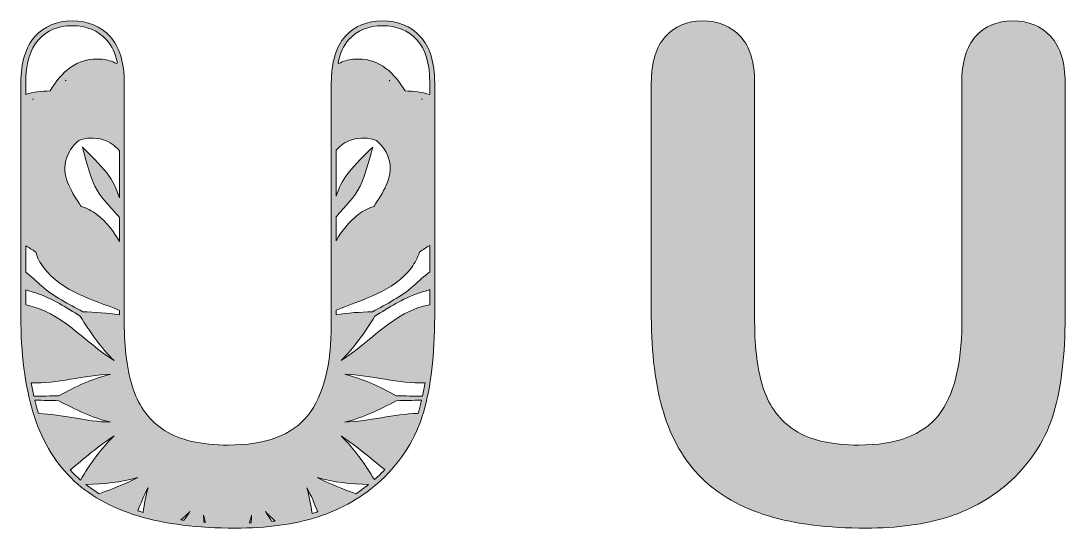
# Model space of a CAD drawing. Extents: x 43 to 2536, y -3058 to -41.
# Drawn here: x 1639 to 2501, y -459 to -41 of the extents above; entities that cross this region are included whole.
import ezdxf

# ---------------------------------------------------------------- set-up
doc = ezdxf.new("R2010")
doc.units = 0
doc.header["$MEASUREMENT"] = 0
doc.layers.add('Layer 1', color=7, linetype='Continuous', lineweight=0)

msp = doc.modelspace()

# ---------------------------------------------------------------- hatches: boundary and pattern name
at = {"layer": 'Layer 1', "true_color": 0x04878f, "transparency": 33554687}
h = msp.add_hatch(color=136, dxfattribs=at)
h.dxf.hatch_style = 2
edge = h.paths.add_edge_path()
edge.add_spline(control_points=[(1969.9, -105.21), (1970.14, -105.27), (1970.38, -105.33), (1970.62, -105.38), (1970.41, -105.37), (1970.18, -105.36), (1969.97, -105.34), (1969.95, -105.3), (1969.91, -105.27), (1969.9, -105.21)], knot_values=[0, 0, 0, 0, 1, 1, 1, 2, 2, 2, 3, 3, 3, 3], degree=3, periodic=0)
edge = h.paths.add_edge_path()
edge.add_spline(control_points=[(1943.08, -89.49), (1943.24, -89.66), (1943.41, -89.83), (1943.58, -90.02), (1943.58, -90.02), (1943.43, -90.02), (1943.43, -90.02), (1943.31, -89.85), (1943.2, -89.66), (1943.08, -89.49)], knot_values=[0, 0, 0, 0, 1, 1, 1, 2, 2, 2, 3, 3, 3, 3], degree=3, periodic=0)
edge = h.paths.add_edge_path()
edge.add_spline(control_points=[(1899.41, -202.46), (1900.4, -201.21), (1901.42, -199.98), (1902.5, -198.77), (1909.8, -190.58), (1916.96, -183.78), (1920.91, -173.23), (1924.39, -163.95), (1927.08, -154.4), (1929.53, -144.76), (1922.4, -151.69), (1915.48, -158.8), (1909.18, -166.45), (1904.3, -172.37), (1901.67, -178.71), (1899.41, -185.44), (1899.41, -185.44), (1899.41, -147.39), (1899.41, -147.39), (1902.95, -143.42), (1907.15, -140.24), (1912.31, -138.73), (1919.51, -136.62), (1926.48, -136.98), (1932.55, -139.5), (1937.78, -143.5), (1941.57, -149.36), (1943.36, -156.65), (1946.58, -169.87), (1937.47, -183.12), (1930.67, -193.56), (1930.59, -193.68), (1930.54, -193.8), (1930.49, -193.92), (1925.91, -195.25), (1921.5, -197.42), (1917.56, -200.48), (1909.68, -206.6), (1903.98, -214.03), (1899.41, -222.14), (1899.41, -222.14), (1899.41, -202.46), (1899.41, -202.46)], knot_values=[0, 0, 0, 0, 1, 1, 1, 2, 2, 2, 3, 3, 3, 4, 4, 4, 5, 5, 5, 6, 6, 6, 7, 7, 7, 8, 8, 8, 9, 9, 9, 10, 10, 10, 11, 11, 11, 12, 12, 12, 13, 13, 13, 14, 14, 14, 14], degree=3, periodic=0)
edge = h.paths.add_edge_path()
edge.add_spline(control_points=[(1883.79, -417.64), (1897.24, -421.48), (1911.77, -422.95), (1926.14, -423.39), (1922.74, -426.1), (1919.21, -428.64), (1915.56, -431), (1904.79, -426.93), (1893.85, -423.1), (1883.79, -417.64)], knot_values=[0, 0, 0, 0, 1, 1, 1, 2, 2, 2, 3, 3, 3, 3], degree=3, periodic=0)
edge = h.paths.add_edge_path()
edge.add_spline(control_points=[(1875.31, -426.12), (1878.74, -432.45), (1881.53, -439.14), (1884.15, -445.91), (1883.89, -445.99), (1883.65, -446.08), (1883.39, -446.16), (1882.11, -446.57), (1880.82, -446.97), (1879.5, -447.35), (1878.6, -440.1), (1877.26, -432.97), (1875.31, -426.12)], knot_values=[0, 0, 0, 0, 1, 1, 1, 2, 2, 2, 3, 3, 3, 4, 4, 4, 4], degree=3, periodic=0)
edge = h.paths.add_edge_path()
edge.add_spline(control_points=[(1840.98, -445.72), (1843.57, -448.4), (1846.3, -450.97), (1849.16, -453.45), (1848.23, -453.56), (1847.31, -453.67), (1846.37, -453.77), (1844.48, -451.15), (1842.66, -448.47), (1840.98, -445.72)], knot_values=[0, 0, 0, 0, 1, 1, 1, 2, 2, 2, 3, 3, 3, 3], degree=3, periodic=0)
edge = h.paths.add_edge_path()
edge.add_spline(control_points=[(1829.58, -448.78), (1829.53, -450.88), (1829.41, -452.98), (1829.24, -455.08), (1828.76, -455.1), (1828.28, -455.12), (1827.8, -455.14), (1828.45, -453.03), (1829.05, -450.91), (1829.58, -448.78)], knot_values=[0, 0, 0, 0, 1, 1, 1, 2, 2, 2, 3, 3, 3, 3], degree=3, periodic=0)
edge = h.paths.add_edge_path()
edge.add_spline(control_points=[(1790.02, -448.78), (1790.5, -450.72), (1791.04, -452.66), (1791.62, -454.59), (1791.18, -454.56), (1790.74, -454.53), (1790.3, -454.5), (1790.16, -452.59), (1790.06, -450.69), (1790.02, -448.78)], knot_values=[0, 0, 0, 0, 1, 1, 1, 2, 2, 2, 3, 3, 3, 3], degree=3, periodic=0)
edge = h.paths.add_edge_path()
edge.add_spline(control_points=[(1778.61, -445.72), (1777.11, -448.18), (1775.51, -450.57), (1773.83, -452.93), (1773.01, -452.83), (1772.2, -452.71), (1771.39, -452.61), (1773.9, -450.39), (1776.32, -448.1), (1778.61, -445.72)], knot_values=[0, 0, 0, 0, 1, 1, 1, 2, 2, 2, 3, 3, 3, 3], degree=3, periodic=0)
edge = h.paths.add_edge_path()
edge.add_spline(control_points=[(1744.29, -426.12), (1742.42, -432.66), (1741.12, -439.45), (1740.22, -446.35), (1739.18, -446.06), (1738.14, -445.77), (1737.12, -445.47), (1736.67, -445.33), (1736.23, -445.19), (1735.78, -445.05), (1738.3, -438.57), (1741, -432.18), (1744.29, -426.12)], knot_values=[0, 0, 0, 0, 1, 1, 1, 2, 2, 2, 3, 3, 3, 4, 4, 4, 4], degree=3, periodic=0)
edge = h.paths.add_edge_path()
edge.add_spline(control_points=[(1735.8, -417.64), (1725.74, -423.1), (1714.78, -426.94), (1704.01, -431.01), (1700.14, -428.65), (1696.48, -426.11), (1693.02, -423.4), (1707.53, -422.98), (1722.22, -421.52), (1735.8, -417.64)], knot_values=[0, 0, 0, 0, 1, 1, 1, 2, 2, 2, 3, 3, 3, 3], degree=3, periodic=0)
edge = h.paths.add_edge_path()
edge.add_spline(control_points=[(1713.15, -332.35), (1698.54, -335.98), (1684.2, -342.62), (1670.68, -350.07), (1663.75, -350.17), (1656.85, -350.49), (1649.97, -350.4), (1649.14, -346.85), (1648.4, -343.19), (1647.73, -339.44), (1669.36, -340.31), (1691.19, -332.89), (1713.15, -332.35)], knot_values=[0, 0, 0, 0, 1, 1, 1, 2, 2, 2, 3, 3, 3, 4, 4, 4, 4], degree=3, periodic=0)
edge = h.paths.add_edge_path()
edge.add_spline(control_points=[(1649.69, -105.21), (1649.68, -105.27), (1649.64, -105.3), (1649.63, -105.34), (1649.42, -105.36), (1649.19, -105.37), (1648.98, -105.38), (1649.22, -105.33), (1649.45, -105.27), (1649.69, -105.21)], knot_values=[0, 0, 0, 0, 1, 1, 1, 2, 2, 2, 3, 3, 3, 3], degree=3, periodic=0)
edge = h.paths.add_edge_path()
edge.add_spline(control_points=[(1676.01, -90.02), (1676.18, -89.83), (1676.36, -89.66), (1676.51, -89.49), (1676.4, -89.66), (1676.29, -89.85), (1676.17, -90.02), (1676.17, -90.02), (1676.01, -90.02), (1676.01, -90.02)], knot_values=[0, 0, 0, 0, 1, 1, 1, 2, 2, 2, 3, 3, 3, 3], degree=3, periodic=0)
edge = h.paths.add_edge_path()
edge.add_spline(control_points=[(1720.59, -186.66), (1718.23, -179.47), (1715.58, -172.73), (1710.42, -166.45), (1704.12, -158.8), (1697.2, -151.69), (1690.06, -144.76), (1692.52, -154.4), (1695.21, -163.95), (1698.68, -173.23), (1702.63, -183.78), (1709.79, -190.58), (1717.1, -198.77), (1718.32, -200.14), (1719.48, -201.55), (1720.59, -202.99), (1720.59, -202.99), (1720.59, -222.88), (1720.59, -222.88), (1715.96, -214.48), (1710.15, -206.79), (1702.04, -200.48), (1698.1, -197.42), (1693.68, -195.25), (1689.11, -193.92), (1689.06, -193.8), (1689, -193.68), (1688.92, -193.56), (1682.12, -183.12), (1673.01, -169.87), (1676.24, -156.65), (1678.03, -149.36), (1681.82, -143.5), (1687.04, -139.5), (1693.11, -136.98), (1700.09, -136.62), (1707.29, -138.73), (1712.64, -140.29), (1716.97, -143.66), (1720.59, -147.85), (1720.59, -147.85), (1720.59, -186.66), (1720.59, -186.66)], knot_values=[0, 0, 0, 0, 1, 1, 1, 2, 2, 2, 3, 3, 3, 4, 4, 4, 5, 5, 5, 6, 6, 6, 7, 7, 7, 8, 8, 8, 9, 9, 9, 10, 10, 10, 11, 11, 11, 12, 12, 12, 13, 13, 13, 14, 14, 14, 14], degree=3, periodic=0)
edge = h.paths.add_edge_path()
edge.add_spline(control_points=[(1643.34, -91.87), (1643.34, -76.05), (1646.9, -64.07), (1653.91, -56.28), (1660.96, -48.44), (1670.01, -44.63), (1681.56, -44.63), (1693.49, -44.63), (1703.07, -48.55), (1710.03, -56.28), (1714.31, -61.04), (1717.3, -67.38), (1718.98, -75.19), (1718.67, -75.41), (1718.35, -75.61), (1718.04, -75.83), (1714.54, -73.99), (1710.64, -72.74), (1706.34, -72.32), (1685.77, -70.3), (1672.68, -82.81), (1663.38, -98.52), (1656.42, -98.59), (1649.6, -99.38), (1643.34, -101.37), (1643.34, -101.37), (1643.34, -91.87), (1643.34, -91.87)], knot_values=[0, 0, 0, 0, 1, 1, 1, 2, 2, 2, 3, 3, 3, 4, 4, 4, 5, 5, 5, 6, 6, 6, 7, 7, 7, 8, 8, 8, 9, 9, 9, 9], degree=3, periodic=0)
edge = h.paths.add_edge_path()
edge.add_spline(control_points=[(1643.34, -226.21), (1646.1, -227.89), (1648.75, -229.64), (1651.23, -231.26), (1651.35, -231.34), (1651.47, -231.39), (1651.59, -231.44), (1652.92, -236.02), (1655.09, -240.43), (1658.15, -244.37), (1673.82, -264.55), (1698.03, -270.46), (1720.59, -279.58), (1720.59, -279.58), (1720.59, -283.28), (1720.59, -283.28), (1710.67, -281.68), (1700.45, -281), (1690.34, -280.79), (1678.62, -274.23), (1666.54, -268.46), (1656.44, -259.43), (1651.94, -255.42), (1647.86, -251.45), (1643.34, -248.03), (1643.34, -248.03), (1643.34, -226.21), (1643.34, -226.21)], knot_values=[0, 0, 0, 0, 1, 1, 1, 2, 2, 2, 3, 3, 3, 4, 4, 4, 5, 5, 5, 6, 6, 6, 7, 7, 7, 8, 8, 8, 9, 9, 9, 9], degree=3, periodic=0)
edge = h.paths.add_edge_path()
edge.add_spline(control_points=[(1643.34, -262.6), (1646.42, -263.63), (1649.59, -264.59), (1652.84, -265.66), (1665.71, -269.92), (1676.74, -277.47), (1688.29, -284.35), (1696.28, -297.57), (1705.36, -310.49), (1716.21, -320.95), (1691.49, -305.85), (1672.96, -280.5), (1643.34, -275.11), (1643.34, -275.11), (1643.34, -262.6), (1643.34, -262.6)], knot_values=[0, 0, 0, 0, 1, 1, 1, 2, 2, 2, 3, 3, 3, 4, 4, 4, 5, 5, 5, 5], degree=3, periodic=0)
edge = h.paths.add_edge_path()
edge.add_spline(control_points=[(1653.1, -362.27), (1652.28, -359.54), (1651.51, -356.73), (1650.79, -353.85), (1657.4, -353.79), (1664.03, -354.09), (1670.68, -354.18), (1684.2, -361.64), (1698.54, -368.28), (1713.15, -371.91), (1693.27, -371.42), (1673.51, -365.3), (1653.9, -364.78), (1653.63, -363.95), (1653.36, -363.12), (1653.1, -362.27)], knot_values=[0, 0, 0, 0, 1, 1, 1, 2, 2, 2, 3, 3, 3, 4, 4, 4, 5, 5, 5, 5], degree=3, periodic=0)
edge = h.paths.add_edge_path()
edge.add_spline(control_points=[(1683.51, -415.05), (1682.26, -413.81), (1681.06, -412.53), (1679.86, -411.22), (1691.94, -402.01), (1703.22, -391.25), (1716.21, -383.31), (1705.44, -393.7), (1696.41, -406.51), (1688.45, -419.64), (1686.75, -418.15), (1685.1, -416.63), (1683.51, -415.05)], knot_values=[0, 0, 0, 0, 1, 1, 1, 2, 2, 2, 3, 3, 3, 4, 4, 4, 4], degree=3, periodic=0)
edge = h.paths.add_edge_path()
edge.add_spline(control_points=[(1930.97, -419.36), (1923.06, -406.33), (1914.08, -393.63), (1903.39, -383.31), (1916.3, -391.2), (1927.53, -401.89), (1939.54, -411.07), (1937.62, -413.11), (1935.61, -415.1), (1933.53, -417.05), (1932.69, -417.83), (1931.83, -418.6), (1930.97, -419.36)], knot_values=[0, 0, 0, 0, 1, 1, 1, 2, 2, 2, 3, 3, 3, 4, 4, 4, 4], degree=3, periodic=0)
edge = h.paths.add_edge_path()
edge.add_spline(control_points=[(1966.94, -364.76), (1946.92, -365.03), (1926.74, -371.41), (1906.45, -371.91), (1921.06, -368.28), (1935.39, -361.64), (1948.91, -354.18), (1955.93, -354.09), (1962.92, -353.76), (1969.88, -353.86), (1969.17, -356.91), (1968.4, -359.86), (1967.57, -362.7), (1967.37, -363.39), (1967.15, -364.07), (1966.94, -364.76)], knot_values=[0, 0, 0, 0, 1, 1, 1, 2, 2, 2, 3, 3, 3, 4, 4, 4, 5, 5, 5, 5], degree=3, periodic=0)
edge = h.paths.add_edge_path()
edge.add_spline(control_points=[(1970.67, -350.38), (1963.44, -350.52), (1956.19, -350.18), (1948.91, -350.07), (1935.39, -342.62), (1921.06, -335.98), (1906.45, -332.35), (1928.7, -332.89), (1950.81, -340.51), (1972.73, -339.4), (1972.11, -343.19), (1971.43, -346.86), (1970.67, -350.38)], knot_values=[0, 0, 0, 0, 1, 1, 1, 2, 2, 2, 3, 3, 3, 4, 4, 4, 4], degree=3, periodic=0)
edge = h.paths.add_edge_path()
edge.add_spline(control_points=[(1976.66, -275.04), (1946.8, -280.28), (1928.21, -305.78), (1903.39, -320.95), (1914.23, -310.49), (1923.31, -297.57), (1931.31, -284.35), (1942.85, -277.47), (1953.89, -269.92), (1966.76, -265.66), (1970.15, -264.54), (1973.45, -263.55), (1976.66, -262.46), (1976.66, -262.46), (1976.66, -275.04), (1976.66, -275.04)], knot_values=[0, 0, 0, 0, 1, 1, 1, 2, 2, 2, 3, 3, 3, 4, 4, 4, 5, 5, 5, 5], degree=3, periodic=0)
edge = h.paths.add_edge_path()
edge.add_spline(control_points=[(1976.66, -247.72), (1971.98, -251.21), (1967.79, -255.3), (1963.15, -259.43), (1953.05, -268.46), (1940.97, -274.23), (1929.25, -280.79), (1919.28, -280.99), (1909.2, -281.66), (1899.41, -283.22), (1899.41, -283.22), (1899.41, -279.42), (1899.41, -279.42), (1921.85, -270.39), (1945.87, -264.43), (1961.44, -244.37), (1964.51, -240.43), (1966.68, -236.02), (1968.01, -231.44), (1968.12, -231.39), (1968.24, -231.34), (1968.36, -231.26), (1970.97, -229.56), (1973.75, -227.72), (1976.66, -225.96), (1976.66, -225.96), (1976.66, -247.72), (1976.66, -247.72)], knot_values=[0, 0, 0, 0, 1, 1, 1, 2, 2, 2, 3, 3, 3, 4, 4, 4, 5, 5, 5, 6, 6, 6, 7, 7, 7, 8, 8, 8, 9, 9, 9, 9], degree=3, periodic=0)
edge = h.paths.add_edge_path()
edge.add_spline(control_points=[(1976.66, -101.5), (1970.29, -99.42), (1963.32, -98.59), (1956.22, -98.52), (1947.57, -83.93), (1935.67, -72.11), (1917.55, -72.11), (1916.15, -72.11), (1914.72, -72.17), (1913.25, -72.32), (1908.95, -72.74), (1905.06, -73.99), (1901.56, -75.83), (1901.35, -75.68), (1901.13, -75.55), (1900.92, -75.4), (1902.56, -67.37), (1905.54, -60.92), (1909.84, -56.14), (1916.7, -48.5), (1926.05, -44.63), (1937.62, -44.63), (1949.21, -44.63), (1958.7, -48.51), (1965.84, -56.17), (1973.02, -63.87), (1976.66, -75.88), (1976.66, -91.87), (1976.66, -91.87), (1976.66, -101.5), (1976.66, -101.5)], knot_values=[0, 0, 0, 0, 1, 1, 1, 2, 2, 2, 3, 3, 3, 4, 4, 4, 5, 5, 5, 6, 6, 6, 7, 7, 7, 8, 8, 8, 9, 9, 9, 10, 10, 10, 10], degree=3, periodic=0)
edge = h.paths.add_edge_path()
edge.add_spline(control_points=[(1968.77, -53.44), (1960.84, -44.94), (1950.36, -40.63), (1937.62, -40.63), (1924.87, -40.63), (1914.52, -44.95), (1906.86, -53.47), (1899.26, -61.92), (1895.41, -74.84), (1895.41, -91.87), (1895.41, -91.87), (1895.41, -290.76), (1895.41, -290.76), (1895.41, -324.44), (1888.92, -349.84), (1876.13, -366.27), (1863.46, -382.55), (1841.35, -390.81), (1810.41, -390.81), (1787.92, -390.81), (1770.25, -386.73), (1757.88, -378.68), (1745.56, -370.68), (1736.86, -359.25), (1732.01, -344.71), (1727.09, -329.94), (1724.59, -311.24), (1724.59, -289.12), (1724.59, -289.12), (1724.59, -91.87), (1724.59, -91.87), (1724.59, -75.03), (1720.69, -62.15), (1713, -53.6), (1705.25, -44.99), (1694.67, -40.63), (1681.56, -40.63), (1668.98, -40.63), (1658.68, -44.99), (1650.93, -53.6), (1643.24, -62.15), (1639.34, -75.03), (1639.34, -91.87), (1639.34, -91.87), (1639.34, -284.74), (1639.34, -284.74), (1639.34, -315.08), (1642.68, -341.55), (1649.27, -363.43), (1655.91, -385.44), (1666.48, -403.77), (1680.69, -417.89), (1694.91, -432.01), (1713.51, -442.58), (1735.97, -449.3), (1758.31, -455.98), (1785.29, -459.37), (1816.16, -459.37), (1842.13, -459.37), (1865.16, -456.21), (1884.61, -449.97), (1904.13, -443.71), (1921.5, -433.63), (1936.25, -419.98), (1953.4, -403.94), (1965.23, -385.05), (1971.41, -363.82), (1977.55, -342.76), (1980.66, -316.16), (1980.66, -284.74), (1980.66, -284.74), (1980.66, -91.87), (1980.66, -91.87), (1980.66, -74.84), (1976.66, -61.91), (1968.77, -53.44)], knot_values=[0, 0, 0, 0, 1, 1, 1, 2, 2, 2, 3, 3, 3, 4, 4, 4, 5, 5, 5, 6, 6, 6, 7, 7, 7, 8, 8, 8, 9, 9, 9, 10, 10, 10, 11, 11, 11, 12, 12, 12, 13, 13, 13, 14, 14, 14, 15, 15, 15, 16, 16, 16, 17, 17, 17, 18, 18, 18, 19, 19, 19, 20, 20, 20, 21, 21, 21, 22, 22, 22, 23, 23, 23, 24, 24, 24, 25, 25, 25, 25], degree=3, periodic=0)
at = {"layer": 'Layer 1', "true_color": 0x005978, "transparency": 33554687}
h = msp.add_hatch(color=146, dxfattribs=at)
h.dxf.hatch_style = 2
edge = h.paths.add_edge_path()
edge.add_spline(control_points=[(2488.77, -53.44), (2480.84, -44.94), (2470.36, -40.63), (2457.62, -40.63), (2444.87, -40.63), (2434.52, -44.95), (2426.86, -53.47), (2419.26, -61.93), (2415.41, -74.85), (2415.41, -91.88), (2415.41, -91.88), (2415.41, -290.76), (2415.41, -290.76), (2415.41, -324.44), (2408.92, -349.85), (2396.13, -366.27), (2383.46, -382.55), (2361.35, -390.81), (2330.41, -390.81), (2307.92, -390.81), (2290.25, -386.73), (2277.88, -378.68), (2265.56, -370.68), (2256.86, -359.25), (2252.01, -344.71), (2247.09, -329.95), (2244.59, -311.24), (2244.59, -289.12), (2244.59, -289.12), (2244.59, -91.88), (2244.59, -91.88), (2244.59, -75.03), (2240.69, -62.15), (2233, -53.6), (2225.25, -45), (2214.67, -40.63), (2201.56, -40.63), (2188.98, -40.63), (2178.68, -45), (2170.93, -53.6), (2163.24, -62.15), (2159.34, -75.03), (2159.34, -91.88), (2159.34, -91.88), (2159.34, -284.75), (2159.34, -284.75), (2159.34, -315.08), (2162.68, -341.55), (2169.27, -363.43), (2175.91, -385.45), (2186.48, -403.77), (2200.69, -417.89), (2214.91, -432.02), (2233.51, -442.58), (2255.97, -449.3), (2278.31, -455.98), (2305.29, -459.37), (2336.15, -459.37), (2362.13, -459.37), (2385.16, -456.21), (2404.61, -449.97), (2424.13, -443.72), (2441.5, -433.63), (2456.25, -419.98), (2473.4, -403.95), (2485.23, -385.05), (2491.41, -363.82), (2497.55, -342.76), (2500.66, -316.16), (2500.66, -284.75), (2500.66, -284.75), (2500.66, -91.88), (2500.66, -91.88), (2500.66, -74.84), (2496.66, -61.91), (2488.77, -53.44)], knot_values=[0, 0, 0, 0, 1, 1, 1, 2, 2, 2, 3, 3, 3, 4, 4, 4, 5, 5, 5, 6, 6, 6, 7, 7, 7, 8, 8, 8, 9, 9, 9, 10, 10, 10, 11, 11, 11, 12, 12, 12, 13, 13, 13, 14, 14, 14, 15, 15, 15, 16, 16, 16, 17, 17, 17, 18, 18, 18, 19, 19, 19, 20, 20, 20, 21, 21, 21, 22, 22, 22, 23, 23, 23, 24, 24, 24, 25, 25, 25, 25], degree=3, periodic=0)

# ---------------------------------------------------------------- linework, layer by layer
at = {"layer": 'Layer 1'}
for points, knots in [([(1968.77, -53.44), (1960.84, -44.94), (1950.36, -40.63), (1937.62, -40.63), (1924.87, -40.63), (1914.52, -44.95), (1906.86, -53.47), (1899.26, -61.92), (1895.41, -74.84), (1895.41, -91.87), (1895.41, -91.87), (1895.41, -290.76), (1895.41, -290.76), (1895.41, -324.44), (1888.92, -349.84), (1876.13, -366.27), (1863.46, -382.55), (1841.35, -390.81), (1810.41, -390.81), (1787.92, -390.81), (1770.25, -386.73), (1757.88, -378.68), (1745.56, -370.68), (1736.86, -359.25), (1732.01, -344.71), (1727.09, -329.94), (1724.59, -311.24), (1724.59, -289.12), (1724.59, -289.12), (1724.59, -91.87), (1724.59, -91.87), (1724.59, -75.03), (1720.69, -62.15), (1713, -53.6), (1705.25, -44.99), (1694.67, -40.63), (1681.56, -40.63), (1668.98, -40.63), (1658.68, -44.99), (1650.93, -53.6), (1643.24, -62.15), (1639.34, -75.03), (1639.34, -91.87), (1639.34, -91.87), (1639.34, -284.74), (1639.34, -284.74), (1639.34, -315.08), (1642.68, -341.55), (1649.27, -363.43), (1655.91, -385.44), (1666.48, -403.77), (1680.69, -417.89), (1694.91, -432.01), (1713.51, -442.58), (1735.97, -449.3), (1758.31, -455.98), (1785.29, -459.37), (1816.16, -459.37), (1842.13, -459.37), (1865.16, -456.21), (1884.61, -449.97), (1904.13, -443.71), (1921.5, -433.63), (1936.25, -419.98), (1953.4, -403.94), (1965.23, -385.05), (1971.41, -363.82), (1977.55, -342.76), (1980.66, -316.16), (1980.66, -284.74), (1980.66, -284.74), (1980.66, -91.87), (1980.66, -91.87), (1980.66, -74.84), (1976.66, -61.91), (1968.77, -53.44)], [0, 0, 0, 0, 1, 1, 1, 2, 2, 2, 3, 3, 3, 4, 4, 4, 5, 5, 5, 6, 6, 6, 7, 7, 7, 8, 8, 8, 9, 9, 9, 10, 10, 10, 11, 11, 11, 12, 12, 12, 13, 13, 13, 14, 14, 14, 15, 15, 15, 16, 16, 16, 17, 17, 17, 18, 18, 18, 19, 19, 19, 20, 20, 20, 21, 21, 21, 22, 22, 22, 23, 23, 23, 24, 24, 24, 25, 25, 25, 25]), ([(2488.77, -53.44), (2480.84, -44.94), (2470.36, -40.63), (2457.62, -40.63), (2444.87, -40.63), (2434.52, -44.95), (2426.86, -53.47), (2419.26, -61.93), (2415.41, -74.85), (2415.41, -91.88), (2415.41, -91.88), (2415.41, -290.76), (2415.41, -290.76), (2415.41, -324.44), (2408.92, -349.85), (2396.13, -366.27), (2383.46, -382.55), (2361.35, -390.81), (2330.41, -390.81), (2307.92, -390.81), (2290.25, -386.73), (2277.88, -378.68), (2265.56, -370.68), (2256.86, -359.25), (2252.01, -344.71), (2247.09, -329.95), (2244.59, -311.24), (2244.59, -289.12), (2244.59, -289.12), (2244.59, -91.88), (2244.59, -91.88), (2244.59, -75.03), (2240.69, -62.15), (2233, -53.6), (2225.25, -45), (2214.67, -40.63), (2201.56, -40.63), (2188.98, -40.63), (2178.68, -45), (2170.93, -53.6), (2163.24, -62.15), (2159.34, -75.03), (2159.34, -91.88), (2159.34, -91.88), (2159.34, -284.75), (2159.34, -284.75), (2159.34, -315.08), (2162.68, -341.55), (2169.27, -363.43), (2175.91, -385.45), (2186.48, -403.77), (2200.69, -417.89), (2214.91, -432.02), (2233.51, -442.58), (2255.97, -449.3), (2278.31, -455.98), (2305.29, -459.37), (2336.15, -459.37), (2362.13, -459.37), (2385.16, -456.21), (2404.61, -449.97), (2424.13, -443.72), (2441.5, -433.63), (2456.25, -419.98), (2473.4, -403.95), (2485.23, -385.05), (2491.41, -363.82), (2497.55, -342.76), (2500.66, -316.16), (2500.66, -284.75), (2500.66, -284.75), (2500.66, -91.88), (2500.66, -91.88), (2500.66, -74.84), (2496.66, -61.91), (2488.77, -53.44)], [0, 0, 0, 0, 1, 1, 1, 2, 2, 2, 3, 3, 3, 4, 4, 4, 5, 5, 5, 6, 6, 6, 7, 7, 7, 8, 8, 8, 9, 9, 9, 10, 10, 10, 11, 11, 11, 12, 12, 12, 13, 13, 13, 14, 14, 14, 15, 15, 15, 16, 16, 16, 17, 17, 17, 18, 18, 18, 19, 19, 19, 20, 20, 20, 21, 21, 21, 22, 22, 22, 23, 23, 23, 24, 24, 24, 25, 25, 25, 25]), ([(1643.34, -91.87), (1643.34, -76.05), (1646.9, -64.07), (1653.91, -56.28), (1660.96, -48.44), (1670.01, -44.63), (1681.56, -44.63), (1693.49, -44.63), (1703.07, -48.55), (1710.03, -56.28), (1714.31, -61.04), (1717.3, -67.38), (1718.98, -75.19), (1718.67, -75.41), (1718.35, -75.61), (1718.04, -75.83), (1714.54, -73.99), (1710.64, -72.74), (1706.34, -72.32), (1685.77, -70.3), (1672.68, -82.81), (1663.38, -98.52), (1656.42, -98.59), (1649.6, -99.38), (1643.34, -101.37), (1643.34, -101.37), (1643.34, -91.87), (1643.34, -91.87)], [0, 0, 0, 0, 1, 1, 1, 2, 2, 2, 3, 3, 3, 4, 4, 4, 5, 5, 5, 6, 6, 6, 7, 7, 7, 8, 8, 8, 9, 9, 9, 9]), ([(1976.66, -101.5), (1970.29, -99.42), (1963.32, -98.59), (1956.22, -98.52), (1947.57, -83.93), (1935.67, -72.11), (1917.55, -72.11), (1916.15, -72.11), (1914.72, -72.17), (1913.25, -72.32), (1908.95, -72.74), (1905.06, -73.99), (1901.56, -75.83), (1901.35, -75.68), (1901.13, -75.55), (1900.92, -75.4), (1902.56, -67.37), (1905.54, -60.92), (1909.84, -56.14), (1916.7, -48.5), (1926.05, -44.63), (1937.62, -44.63), (1949.21, -44.63), (1958.7, -48.51), (1965.84, -56.17), (1973.02, -63.87), (1976.66, -75.88), (1976.66, -91.87), (1976.66, -91.87), (1976.66, -101.5), (1976.66, -101.5)], [0, 0, 0, 0, 1, 1, 1, 2, 2, 2, 3, 3, 3, 4, 4, 4, 5, 5, 5, 6, 6, 6, 7, 7, 7, 8, 8, 8, 9, 9, 9, 10, 10, 10, 10]), ([(1676.01, -90.02), (1676.18, -89.83), (1676.36, -89.66), (1676.51, -89.49), (1676.4, -89.66), (1676.29, -89.85), (1676.17, -90.02), (1676.17, -90.02), (1676.01, -90.02), (1676.01, -90.02)], [0, 0, 0, 0, 1, 1, 1, 2, 2, 2, 3, 3, 3, 3]), ([(1943.08, -89.49), (1943.24, -89.66), (1943.41, -89.83), (1943.58, -90.02), (1943.58, -90.02), (1943.43, -90.02), (1943.43, -90.02), (1943.31, -89.85), (1943.2, -89.66), (1943.08, -89.49)], [0, 0, 0, 0, 1, 1, 1, 2, 2, 2, 3, 3, 3, 3]), ([(1649.69, -105.21), (1649.68, -105.27), (1649.64, -105.3), (1649.63, -105.34), (1649.42, -105.36), (1649.19, -105.37), (1648.98, -105.38), (1649.22, -105.33), (1649.45, -105.27), (1649.69, -105.21)], [0, 0, 0, 0, 1, 1, 1, 2, 2, 2, 3, 3, 3, 3]), ([(1969.9, -105.21), (1970.14, -105.27), (1970.38, -105.33), (1970.62, -105.38), (1970.41, -105.37), (1970.18, -105.36), (1969.97, -105.34), (1969.95, -105.3), (1969.91, -105.27), (1969.9, -105.21)], [0, 0, 0, 0, 1, 1, 1, 2, 2, 2, 3, 3, 3, 3]), ([(1720.59, -186.66), (1718.23, -179.47), (1715.58, -172.73), (1710.42, -166.45), (1704.12, -158.8), (1697.2, -151.69), (1690.06, -144.76), (1692.52, -154.4), (1695.21, -163.95), (1698.68, -173.23), (1702.63, -183.78), (1709.79, -190.58), (1717.1, -198.77), (1718.32, -200.14), (1719.48, -201.55), (1720.59, -202.99), (1720.59, -202.99), (1720.59, -222.88), (1720.59, -222.88), (1715.96, -214.48), (1710.15, -206.79), (1702.04, -200.48), (1698.1, -197.42), (1693.68, -195.25), (1689.11, -193.92), (1689.06, -193.8), (1689, -193.68), (1688.92, -193.56), (1682.12, -183.12), (1673.01, -169.87), (1676.24, -156.65), (1678.03, -149.36), (1681.82, -143.5), (1687.04, -139.5), (1693.11, -136.98), (1700.09, -136.62), (1707.29, -138.73), (1712.64, -140.29), (1716.97, -143.66), (1720.59, -147.85), (1720.59, -147.85), (1720.59, -186.66), (1720.59, -186.66)], [0, 0, 0, 0, 1, 1, 1, 2, 2, 2, 3, 3, 3, 4, 4, 4, 5, 5, 5, 6, 6, 6, 7, 7, 7, 8, 8, 8, 9, 9, 9, 10, 10, 10, 11, 11, 11, 12, 12, 12, 13, 13, 13, 14, 14, 14, 14]), ([(1899.41, -202.46), (1900.4, -201.21), (1901.42, -199.98), (1902.5, -198.77), (1909.8, -190.58), (1916.96, -183.78), (1920.91, -173.23), (1924.39, -163.95), (1927.08, -154.4), (1929.53, -144.76), (1922.4, -151.69), (1915.48, -158.8), (1909.18, -166.45), (1904.3, -172.37), (1901.67, -178.71), (1899.41, -185.44), (1899.41, -185.44), (1899.41, -147.39), (1899.41, -147.39), (1902.95, -143.42), (1907.15, -140.24), (1912.31, -138.73), (1919.51, -136.62), (1926.48, -136.98), (1932.55, -139.5), (1937.78, -143.5), (1941.57, -149.36), (1943.36, -156.65), (1946.58, -169.87), (1937.47, -183.12), (1930.67, -193.56), (1930.59, -193.68), (1930.54, -193.8), (1930.49, -193.92), (1925.91, -195.25), (1921.5, -197.42), (1917.56, -200.48), (1909.68, -206.6), (1903.98, -214.03), (1899.41, -222.14), (1899.41, -222.14), (1899.41, -202.46), (1899.41, -202.46)], [0, 0, 0, 0, 1, 1, 1, 2, 2, 2, 3, 3, 3, 4, 4, 4, 5, 5, 5, 6, 6, 6, 7, 7, 7, 8, 8, 8, 9, 9, 9, 10, 10, 10, 11, 11, 11, 12, 12, 12, 13, 13, 13, 14, 14, 14, 14]), ([(1643.34, -226.21), (1646.1, -227.89), (1648.75, -229.64), (1651.23, -231.26), (1651.35, -231.34), (1651.47, -231.39), (1651.59, -231.44), (1652.92, -236.02), (1655.09, -240.43), (1658.15, -244.37), (1673.82, -264.55), (1698.03, -270.46), (1720.59, -279.58), (1720.59, -279.58), (1720.59, -283.28), (1720.59, -283.28), (1710.67, -281.68), (1700.45, -281), (1690.34, -280.79), (1678.62, -274.23), (1666.54, -268.46), (1656.44, -259.43), (1651.94, -255.42), (1647.86, -251.45), (1643.34, -248.03), (1643.34, -248.03), (1643.34, -226.21), (1643.34, -226.21)], [0, 0, 0, 0, 1, 1, 1, 2, 2, 2, 3, 3, 3, 4, 4, 4, 5, 5, 5, 6, 6, 6, 7, 7, 7, 8, 8, 8, 9, 9, 9, 9]), ([(1976.66, -247.72), (1971.98, -251.21), (1967.79, -255.3), (1963.15, -259.43), (1953.05, -268.46), (1940.97, -274.23), (1929.25, -280.79), (1919.28, -280.99), (1909.2, -281.66), (1899.41, -283.22), (1899.41, -283.22), (1899.41, -279.42), (1899.41, -279.42), (1921.85, -270.39), (1945.87, -264.43), (1961.44, -244.37), (1964.51, -240.43), (1966.68, -236.02), (1968.01, -231.44), (1968.12, -231.39), (1968.24, -231.34), (1968.36, -231.26), (1970.97, -229.56), (1973.75, -227.72), (1976.66, -225.96), (1976.66, -225.96), (1976.66, -247.72), (1976.66, -247.72)], [0, 0, 0, 0, 1, 1, 1, 2, 2, 2, 3, 3, 3, 4, 4, 4, 5, 5, 5, 6, 6, 6, 7, 7, 7, 8, 8, 8, 9, 9, 9, 9]), ([(1643.34, -262.6), (1646.42, -263.63), (1649.59, -264.59), (1652.84, -265.66), (1665.71, -269.92), (1676.74, -277.47), (1688.29, -284.35), (1696.28, -297.57), (1705.36, -310.49), (1716.21, -320.95), (1691.49, -305.85), (1672.96, -280.5), (1643.34, -275.11), (1643.34, -275.11), (1643.34, -262.6), (1643.34, -262.6)], [0, 0, 0, 0, 1, 1, 1, 2, 2, 2, 3, 3, 3, 4, 4, 4, 5, 5, 5, 5]), ([(1976.66, -275.04), (1946.8, -280.28), (1928.21, -305.78), (1903.39, -320.95), (1914.23, -310.49), (1923.31, -297.57), (1931.31, -284.35), (1942.85, -277.47), (1953.89, -269.92), (1966.76, -265.66), (1970.15, -264.54), (1973.45, -263.55), (1976.66, -262.46), (1976.66, -262.46), (1976.66, -275.04), (1976.66, -275.04)], [0, 0, 0, 0, 1, 1, 1, 2, 2, 2, 3, 3, 3, 4, 4, 4, 5, 5, 5, 5]), ([(1713.15, -332.35), (1698.54, -335.98), (1684.2, -342.62), (1670.68, -350.07), (1663.75, -350.17), (1656.85, -350.49), (1649.97, -350.4), (1649.14, -346.85), (1648.4, -343.19), (1647.73, -339.44), (1669.36, -340.31), (1691.19, -332.89), (1713.15, -332.35)], [0, 0, 0, 0, 1, 1, 1, 2, 2, 2, 3, 3, 3, 4, 4, 4, 4]), ([(1970.67, -350.38), (1963.44, -350.52), (1956.19, -350.18), (1948.91, -350.07), (1935.39, -342.62), (1921.06, -335.98), (1906.45, -332.35), (1928.7, -332.89), (1950.81, -340.51), (1972.73, -339.4), (1972.11, -343.19), (1971.43, -346.86), (1970.67, -350.38)], [0, 0, 0, 0, 1, 1, 1, 2, 2, 2, 3, 3, 3, 4, 4, 4, 4]), ([(1653.1, -362.27), (1652.28, -359.54), (1651.51, -356.73), (1650.79, -353.85), (1657.4, -353.79), (1664.03, -354.09), (1670.68, -354.18), (1684.2, -361.64), (1698.54, -368.28), (1713.15, -371.91), (1693.27, -371.42), (1673.51, -365.3), (1653.9, -364.78), (1653.63, -363.95), (1653.36, -363.12), (1653.1, -362.27)], [0, 0, 0, 0, 1, 1, 1, 2, 2, 2, 3, 3, 3, 4, 4, 4, 5, 5, 5, 5]), ([(1966.94, -364.76), (1946.92, -365.03), (1926.74, -371.41), (1906.45, -371.91), (1921.06, -368.28), (1935.39, -361.64), (1948.91, -354.18), (1955.93, -354.09), (1962.92, -353.76), (1969.88, -353.86), (1969.17, -356.91), (1968.4, -359.86), (1967.57, -362.7), (1967.37, -363.39), (1967.15, -364.07), (1966.94, -364.76)], [0, 0, 0, 0, 1, 1, 1, 2, 2, 2, 3, 3, 3, 4, 4, 4, 5, 5, 5, 5]), ([(1683.51, -415.05), (1682.26, -413.81), (1681.06, -412.53), (1679.86, -411.22), (1691.94, -402.01), (1703.22, -391.25), (1716.21, -383.31), (1705.44, -393.7), (1696.41, -406.51), (1688.45, -419.64), (1686.75, -418.15), (1685.1, -416.63), (1683.51, -415.05)], [0, 0, 0, 0, 1, 1, 1, 2, 2, 2, 3, 3, 3, 4, 4, 4, 4]), ([(1930.97, -419.36), (1923.06, -406.33), (1914.08, -393.63), (1903.39, -383.31), (1916.3, -391.2), (1927.53, -401.89), (1939.54, -411.07), (1937.62, -413.11), (1935.61, -415.1), (1933.53, -417.05), (1932.69, -417.83), (1931.83, -418.6), (1930.97, -419.36)], [0, 0, 0, 0, 1, 1, 1, 2, 2, 2, 3, 3, 3, 4, 4, 4, 4]), ([(1735.8, -417.64), (1725.74, -423.1), (1714.78, -426.94), (1704.01, -431.01), (1700.14, -428.65), (1696.48, -426.11), (1693.02, -423.4), (1707.53, -422.98), (1722.22, -421.52), (1735.8, -417.64)], [0, 0, 0, 0, 1, 1, 1, 2, 2, 2, 3, 3, 3, 3]), ([(1883.79, -417.64), (1897.24, -421.48), (1911.77, -422.95), (1926.14, -423.39), (1922.74, -426.1), (1919.21, -428.64), (1915.56, -431), (1904.79, -426.93), (1893.85, -423.1), (1883.79, -417.64)], [0, 0, 0, 0, 1, 1, 1, 2, 2, 2, 3, 3, 3, 3]), ([(1744.29, -426.12), (1742.42, -432.66), (1741.12, -439.45), (1740.22, -446.35), (1739.18, -446.06), (1738.14, -445.77), (1737.12, -445.47), (1736.67, -445.33), (1736.23, -445.19), (1735.78, -445.05), (1738.3, -438.57), (1741, -432.18), (1744.29, -426.12)], [0, 0, 0, 0, 1, 1, 1, 2, 2, 2, 3, 3, 3, 4, 4, 4, 4]), ([(1875.31, -426.12), (1878.74, -432.45), (1881.53, -439.14), (1884.15, -445.91), (1883.89, -445.99), (1883.65, -446.08), (1883.39, -446.16), (1882.11, -446.57), (1880.82, -446.97), (1879.5, -447.35), (1878.6, -440.1), (1877.26, -432.97), (1875.31, -426.12)], [0, 0, 0, 0, 1, 1, 1, 2, 2, 2, 3, 3, 3, 4, 4, 4, 4]), ([(1778.61, -445.72), (1777.11, -448.18), (1775.51, -450.57), (1773.83, -452.93), (1773.01, -452.83), (1772.2, -452.71), (1771.39, -452.61), (1773.9, -450.39), (1776.32, -448.1), (1778.61, -445.72)], [0, 0, 0, 0, 1, 1, 1, 2, 2, 2, 3, 3, 3, 3]), ([(1840.98, -445.72), (1843.57, -448.4), (1846.3, -450.97), (1849.16, -453.45), (1848.23, -453.56), (1847.31, -453.67), (1846.37, -453.77), (1844.48, -451.15), (1842.66, -448.47), (1840.98, -445.72)], [0, 0, 0, 0, 1, 1, 1, 2, 2, 2, 3, 3, 3, 3]), ([(1790.02, -448.78), (1790.5, -450.72), (1791.04, -452.66), (1791.62, -454.59), (1791.18, -454.56), (1790.74, -454.53), (1790.3, -454.5), (1790.16, -452.59), (1790.06, -450.69), (1790.02, -448.78)], [0, 0, 0, 0, 1, 1, 1, 2, 2, 2, 3, 3, 3, 3]), ([(1829.58, -448.78), (1829.53, -450.88), (1829.41, -452.98), (1829.24, -455.08), (1828.76, -455.1), (1828.28, -455.12), (1827.8, -455.14), (1828.45, -453.03), (1829.05, -450.91), (1829.58, -448.78)], [0, 0, 0, 0, 1, 1, 1, 2, 2, 2, 3, 3, 3, 3])]:
    msp.add_open_spline(points, degree=3, knots=knots, dxfattribs=at)

doc.saveas('drawing.dxf')
